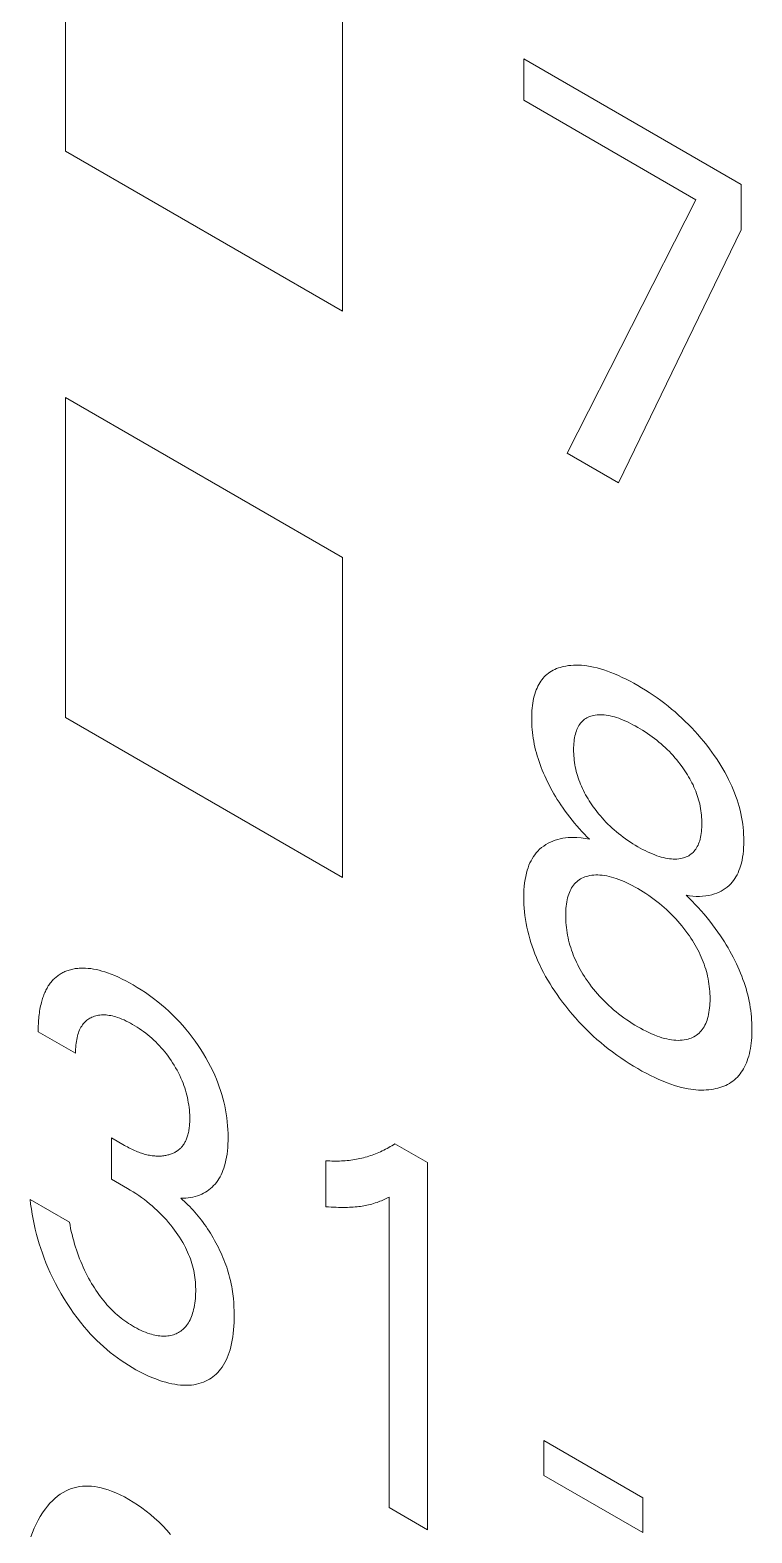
# Model space of a CAD drawing. Header units: inches. Extents: x 67248 to 85686, y -40174 to -31152.
# Drawn here: x 82463.5 to 82466.09, y -33411.78 to -33406.39 of the extents above; entities that cross this region are included whole.
import ezdxf

# ---------------------------------------------------------------- set-up
doc = ezdxf.new("R2010")
doc.units = ezdxf.units.IN
doc.header["$MEASUREMENT"] = 0

# ---------------------------------------------------------------- blocks, each defined once
blk = doc.blocks.new('ET200S')
at = {"lineweight": 0}
for p, q in [((71.102, -24.5948), (71.102, -25.6563)), ((72.0212, -26.187), (72.0212, -25.1256)), ((72.6223, -25.3501), (73.3432, -25.7663)), ((72.6223, -25.4872), (72.6223, -25.3501)), ((73.1936, -25.8171), (72.6223, -25.4872)), ((71.102, -25.6563), (72.0212, -26.187)), ((73.3432, -25.7663), (73.3432, -25.9165)), ((72.7659, -26.6577), (73.1936, -25.8171)), ((73.3432, -25.9165), (72.9365, -26.7563)), ((72.0212, -27.0035), (71.102, -26.4728)), ((71.102, -26.4728), (71.102, -27.5343)), ((72.9365, -26.7563), (72.7659, -26.6577)), ((72.0212, -28.065), (72.0212, -27.0035)), ((72.7557, -27.3647), (72.7494, -27.3662)), ((72.7621, -27.3635), (72.7557, -27.3647)), ((72.7704, -27.3622), (72.7621, -27.3635)), ((72.7788, -27.3613), (72.7704, -27.3622)), ((72.7873, -27.3607), (72.7788, -27.3613)), ((72.7959, -27.3605), (72.7873, -27.3607)), ((72.8047, -27.3607), (72.7959, -27.3605)), ((72.8136, -27.3612), (72.8047, -27.3607)), ((72.8226, -27.362), (72.8136, -27.3612)), ((72.8317, -27.3631), (72.8226, -27.362)), ((72.8427, -27.3649), (72.8317, -27.3631)), ((72.8539, -27.3672), (72.8427, -27.3649)), ((72.6788, -27.4142), (72.6753, -27.4195)), ((72.6825, -27.4091), (72.6788, -27.4142)), ((72.6863, -27.4043), (72.6825, -27.4091)), ((72.6904, -27.3997), (72.6863, -27.4043)), ((72.6946, -27.3955), (72.6904, -27.3997)), ((72.699, -27.3915), (72.6946, -27.3955)), ((72.704, -27.3875), (72.699, -27.3915)), ((72.7091, -27.3838), (72.704, -27.3875)), ((72.7144, -27.3805), (72.7091, -27.3838)), ((72.7198, -27.3774), (72.7144, -27.3805)), ((72.7255, -27.3746), (72.7198, -27.3774)), ((72.7312, -27.3721), (72.7255, -27.3746)), ((72.7372, -27.3699), (72.7312, -27.3721)), ((72.7432, -27.3679), (72.7372, -27.3699)), ((72.7494, -27.3662), (72.7432, -27.3679)), ((72.8652, -27.3699), (72.8539, -27.3672)), ((72.8766, -27.373), (72.8652, -27.3699)), ((72.888, -27.3765), (72.8766, -27.373)), ((72.8995, -27.3804), (72.888, -27.3765)), ((72.9111, -27.3847), (72.8995, -27.3804)), ((72.9238, -27.3897), (72.9111, -27.3847)), ((72.9365, -27.3952), (72.9238, -27.3897)), ((72.9492, -27.4011), (72.9365, -27.3952)), ((72.962, -27.4073), (72.9492, -27.4011)), ((72.9748, -27.4139), (72.962, -27.4073)), ((72.9876, -27.4209), (72.9748, -27.4139)), ((72.6569, -27.4638), (72.6551, -27.4713)), ((72.6589, -27.4565), (72.6569, -27.4638)), ((72.6612, -27.4495), (72.6589, -27.4565)), ((72.6636, -27.443), (72.6612, -27.4495)), ((72.6662, -27.4368), (72.6636, -27.443)), ((72.669, -27.4308), (72.6662, -27.4368)), ((72.6721, -27.425), (72.669, -27.4308)), ((72.6753, -27.4195), (72.6721, -27.425)), ((73.0004, -27.4281), (72.9876, -27.4209)), ((73.0132, -27.4357), (73.0004, -27.4281)), ((73.026, -27.4435), (73.0132, -27.4357)), ((73.0388, -27.4517), (73.026, -27.4435)), ((73.0516, -27.4602), (73.0388, -27.4517)), ((73.0643, -27.469), (73.0516, -27.4602)), ((72.6494, -27.5116), (72.649, -27.5201)), ((72.6501, -27.5032), (72.6494, -27.5116)), ((72.651, -27.495), (72.6501, -27.5032)), ((72.6521, -27.4869), (72.651, -27.495)), ((72.6535, -27.479), (72.6521, -27.4869)), ((72.6551, -27.4713), (72.6535, -27.479)), ((73.077, -27.4782), (73.0643, -27.469)), ((73.0897, -27.4878), (73.077, -27.4782)), ((73.1012, -27.4968), (73.0897, -27.4878)), ((73.1128, -27.5062), (73.1012, -27.4968)), ((73.1242, -27.5159), (73.1128, -27.5062)), ((71.102, -27.5343), (72.0212, -28.065)), ((72.6487, -27.5287), (72.6486, -27.5375)), ((72.6486, -27.5375), (72.6487, -27.5466)), ((72.649, -27.5201), (72.6487, -27.5287)), ((72.6487, -27.5466), (72.649, -27.5558)), ((72.649, -27.5558), (72.6495, -27.5651)), ((72.8029, -27.565), (72.8054, -27.5608)), ((72.8054, -27.5608), (72.808, -27.5568)), ((72.808, -27.5568), (72.8109, -27.553)), ((72.8109, -27.553), (72.8139, -27.5495)), ((72.8139, -27.5495), (72.8171, -27.5462)), ((72.8171, -27.5462), (72.8205, -27.5431)), ((72.8205, -27.5431), (72.8242, -27.5403)), ((72.8242, -27.5403), (72.828, -27.5377)), ((72.828, -27.5377), (72.832, -27.5354)), ((72.832, -27.5354), (72.8361, -27.5333)), ((72.8361, -27.5333), (72.8403, -27.5315)), ((72.8403, -27.5315), (72.8447, -27.5299)), ((72.8447, -27.5299), (72.8492, -27.5286)), ((72.8492, -27.5286), (72.8538, -27.5275)), ((72.8538, -27.5275), (72.8594, -27.5265)), ((72.8594, -27.5265), (72.8652, -27.5257)), ((72.8652, -27.5257), (72.871, -27.5253)), ((72.871, -27.5253), (72.877, -27.5252)), ((72.877, -27.5252), (72.8831, -27.5253)), ((72.8831, -27.5253), (72.8892, -27.5258)), ((72.8892, -27.5258), (72.8955, -27.5265)), ((72.8955, -27.5265), (72.9023, -27.5275)), ((72.9023, -27.5275), (72.9091, -27.5289)), ((72.9091, -27.5289), (72.9161, -27.5305)), ((72.9161, -27.5305), (72.9231, -27.5324)), ((72.9231, -27.5324), (72.9301, -27.5346)), ((72.9301, -27.5346), (72.9372, -27.537)), ((72.9372, -27.537), (72.9443, -27.5397)), ((72.9443, -27.5397), (72.9523, -27.5428)), ((72.9523, -27.5428), (72.9603, -27.5463)), ((72.9603, -27.5463), (72.9683, -27.55)), ((72.9683, -27.55), (72.9763, -27.5539)), ((72.9763, -27.5539), (72.9843, -27.5581)), ((72.9843, -27.5581), (72.9923, -27.5624)), ((72.9923, -27.5624), (73.0004, -27.567)), ((73.1356, -27.526), (73.1242, -27.5159)), ((73.1469, -27.5363), (73.1356, -27.526)), ((73.158, -27.547), (73.1469, -27.5363)), ((73.1691, -27.5579), (73.158, -27.547)), ((73.1795, -27.5686), (73.1691, -27.5579)), ((72.6495, -27.5651), (72.6502, -27.5745)), ((72.6502, -27.5745), (72.6512, -27.584)), ((72.6512, -27.584), (72.6523, -27.5935)), ((72.6523, -27.5935), (72.6537, -27.6032)), ((72.6537, -27.6032), (72.6554, -27.6129)), ((72.6554, -27.6129), (72.6572, -27.6227)), ((72.7884, -27.6202), (72.789, -27.6138)), ((72.789, -27.6138), (72.7898, -27.6075)), ((72.7898, -27.6075), (72.7908, -27.6013)), ((72.7908, -27.6013), (72.792, -27.5953)), ((72.792, -27.5953), (72.7934, -27.5895)), ((72.7934, -27.5895), (72.795, -27.5838)), ((72.795, -27.5838), (72.7967, -27.5788)), ((72.7967, -27.5788), (72.7986, -27.574)), ((72.7986, -27.574), (72.8007, -27.5694)), ((72.8007, -27.5694), (72.8029, -27.565)), ((73.0004, -27.567), (73.0084, -27.5717)), ((73.0084, -27.5717), (73.0165, -27.5767)), ((73.0165, -27.5767), (73.0245, -27.5818)), ((73.0245, -27.5818), (73.0325, -27.5871)), ((73.0325, -27.5871), (73.0405, -27.5926)), ((73.0405, -27.5926), (73.0485, -27.5984)), ((73.0485, -27.5984), (73.0564, -27.6044)), ((73.0564, -27.6044), (73.0636, -27.6099)), ((73.0636, -27.6099), (73.0706, -27.6157)), ((73.1897, -27.5796), (73.1795, -27.5686)), ((73.1998, -27.5909), (73.1897, -27.5796)), ((73.2098, -27.6024), (73.1998, -27.5909)), ((73.2196, -27.6142), (73.2098, -27.6024)), ((73.2292, -27.6263), (73.2196, -27.6142)), ((72.6572, -27.6227), (72.6594, -27.6326)), ((72.6594, -27.6326), (72.6616, -27.6421)), ((72.6616, -27.6421), (72.6641, -27.6516)), ((72.6641, -27.6516), (72.6668, -27.6612)), ((72.6668, -27.6612), (72.6697, -27.6708)), ((72.7877, -27.6335), (72.788, -27.6268)), ((72.7877, -27.6403), (72.7877, -27.6335)), ((72.7877, -27.6473), (72.7877, -27.6403)), ((72.788, -27.6544), (72.7877, -27.6473)), ((72.788, -27.6268), (72.7884, -27.6202)), ((72.7884, -27.6615), (72.788, -27.6544)), ((72.789, -27.6687), (72.7884, -27.6615)), ((73.0706, -27.6157), (73.0777, -27.6217)), ((73.0777, -27.6217), (73.0847, -27.6279)), ((73.0847, -27.6279), (73.0916, -27.6343)), ((73.0916, -27.6343), (73.0985, -27.6408)), ((73.0985, -27.6408), (73.1053, -27.6476)), ((73.1053, -27.6476), (73.1115, -27.6541)), ((73.1115, -27.6541), (73.1177, -27.6608)), ((73.1177, -27.6608), (73.1238, -27.6676)), ((73.2387, -27.6386), (73.2292, -27.6263)), ((73.2465, -27.6492), (73.2387, -27.6386)), ((73.2541, -27.6599), (73.2465, -27.6492)), ((73.2616, -27.6708), (73.2541, -27.6599)), ((72.6697, -27.6708), (72.6729, -27.6804)), ((72.6729, -27.6804), (72.6762, -27.69)), ((72.6762, -27.69), (72.6798, -27.6996)), ((72.6798, -27.6996), (72.6836, -27.7092)), ((72.6836, -27.7092), (72.6875, -27.7187)), ((72.7898, -27.676), (72.789, -27.6687)), ((72.7907, -27.6834), (72.7898, -27.676)), ((72.7919, -27.6908), (72.7907, -27.6834)), ((72.7933, -27.6983), (72.7919, -27.6908)), ((72.7949, -27.7059), (72.7933, -27.6983)), ((72.7966, -27.7129), (72.7949, -27.7059)), ((72.7985, -27.7199), (72.7966, -27.7129)), ((73.1238, -27.6676), (73.1297, -27.6747)), ((73.1297, -27.6747), (73.1356, -27.6819)), ((73.1356, -27.6819), (73.1413, -27.6892)), ((73.1413, -27.6892), (73.147, -27.6968)), ((73.147, -27.6968), (73.148, -27.6982)), ((73.148, -27.6982), (73.1525, -27.7045)), ((73.1525, -27.7045), (73.1568, -27.7109)), ((73.1568, -27.7109), (73.1611, -27.7173)), ((73.2689, -27.6819), (73.2616, -27.6708)), ((73.2759, -27.6931), (73.2689, -27.6819)), ((73.2828, -27.7045), (73.2759, -27.6931)), ((73.2894, -27.716), (73.2828, -27.7045)), ((72.6875, -27.7187), (72.6917, -27.7283)), ((72.6917, -27.7283), (72.6963, -27.7382)), ((72.6963, -27.7382), (72.7011, -27.7481)), ((72.7011, -27.7481), (72.706, -27.7579)), ((72.706, -27.7579), (72.7112, -27.7677)), ((72.8005, -27.727), (72.7985, -27.7199)), ((72.8028, -27.7341), (72.8005, -27.727)), ((72.8052, -27.7412), (72.8028, -27.7341)), ((72.8078, -27.7483), (72.8052, -27.7412)), ((72.8106, -27.7553), (72.8078, -27.7483)), ((72.8136, -27.7624), (72.8106, -27.7553)), ((72.8167, -27.7694), (72.8136, -27.7624)), ((73.1611, -27.7173), (73.1652, -27.7239)), ((73.1652, -27.7239), (73.1692, -27.7306)), ((73.1692, -27.7306), (73.1731, -27.7373)), ((73.1731, -27.7373), (73.1768, -27.7441)), ((73.1768, -27.7441), (73.1803, -27.751)), ((73.1803, -27.751), (73.1837, -27.7579)), ((73.1837, -27.7579), (73.1869, -27.7648)), ((73.2957, -27.7277), (73.2894, -27.716)), ((73.3017, -27.7394), (73.2957, -27.7277)), ((73.3071, -27.7506), (73.3017, -27.7394)), ((73.3122, -27.7618), (73.3071, -27.7506)), ((73.317, -27.7731), (73.3122, -27.7618)), ((72.7112, -27.7677), (72.7166, -27.7774)), ((72.7166, -27.7774), (72.7221, -27.787)), ((72.7221, -27.787), (72.7277, -27.7965)), ((72.7277, -27.7965), (72.7335, -27.8059)), ((72.7335, -27.8059), (72.7395, -27.8152)), ((72.8201, -27.7765), (72.8167, -27.7694)), ((72.8237, -27.7836), (72.8201, -27.7765)), ((72.8275, -27.7906), (72.8237, -27.7836)), ((72.8314, -27.7975), (72.8275, -27.7906)), ((72.8355, -27.8044), (72.8314, -27.7975)), ((72.8397, -27.8111), (72.8355, -27.8044)), ((72.8441, -27.8178), (72.8397, -27.8111)), ((73.1869, -27.7648), (73.1899, -27.7718)), ((73.1899, -27.7718), (73.1927, -27.7789)), ((73.1927, -27.7789), (73.1954, -27.7859)), ((73.1954, -27.7859), (73.1978, -27.7929)), ((73.1978, -27.7929), (73.2001, -27.8)), ((73.2001, -27.8), (73.2022, -27.807)), ((73.2022, -27.807), (73.2041, -27.814)), ((73.3216, -27.7844), (73.317, -27.7731)), ((73.3258, -27.7958), (73.3216, -27.7844)), ((73.3297, -27.8072), (73.3258, -27.7958)), ((73.3333, -27.8185), (73.3297, -27.8072)), ((72.7395, -27.8152), (72.7456, -27.8244)), ((72.7456, -27.8244), (72.7527, -27.8349)), ((72.7527, -27.8349), (72.76, -27.8452)), ((72.76, -27.8452), (72.7675, -27.8554)), ((72.7675, -27.8554), (72.7751, -27.8653)), ((72.8485, -27.8244), (72.8441, -27.8178)), ((72.853, -27.8309), (72.8485, -27.8244)), ((72.8587, -27.8385), (72.853, -27.8309)), ((72.8644, -27.8461), (72.8587, -27.8385)), ((72.8703, -27.8534), (72.8644, -27.8461)), ((72.8763, -27.8606), (72.8703, -27.8534)), ((72.8824, -27.8676), (72.8763, -27.8606)), ((73.2041, -27.814), (73.2058, -27.821)), ((73.2058, -27.821), (73.2074, -27.8285)), ((73.2074, -27.8285), (73.2088, -27.8359)), ((73.2088, -27.8359), (73.21, -27.8433)), ((73.21, -27.8433), (73.211, -27.8506)), ((73.211, -27.8506), (73.2118, -27.8579)), ((73.2118, -27.8579), (73.2124, -27.865)), ((73.3366, -27.8299), (73.3333, -27.8185)), ((73.3396, -27.8411), (73.3366, -27.8299)), ((73.3423, -27.853), (73.3396, -27.8411)), ((73.3447, -27.8647), (73.3423, -27.853)), ((72.7751, -27.8653), (72.7828, -27.8751)), ((72.7828, -27.8751), (72.7907, -27.8847)), ((72.7907, -27.8847), (72.7986, -27.8941)), ((72.7986, -27.8941), (72.8067, -27.9033)), ((72.8067, -27.9033), (72.8149, -27.9123)), ((72.8149, -27.9123), (72.8233, -27.9211)), ((72.8885, -27.8744), (72.8824, -27.8676)), ((72.8948, -27.881), (72.8885, -27.8744)), ((72.9016, -27.8879), (72.8948, -27.881)), ((72.9085, -27.8946), (72.9016, -27.8879)), ((72.9155, -27.9011), (72.9085, -27.8946)), ((72.9225, -27.9074), (72.9155, -27.9011)), ((72.9296, -27.9135), (72.9225, -27.9074)), ((72.9368, -27.9193), (72.9296, -27.9135)), ((73.2118, -27.9128), (73.211, -27.9192)), ((73.2124, -27.9063), (73.2118, -27.9128)), ((73.2124, -27.865), (73.2128, -27.8721)), ((73.2128, -27.8996), (73.2124, -27.9063)), ((73.2128, -27.8721), (73.213, -27.8791)), ((73.213, -27.8929), (73.2128, -27.8996)), ((73.213, -27.8791), (73.2131, -27.886)), ((73.2131, -27.886), (73.213, -27.8929)), ((73.3468, -27.8764), (73.3447, -27.8647)), ((73.3485, -27.8879), (73.3468, -27.8764)), ((73.3498, -27.8994), (73.3485, -27.8879)), ((73.3509, -27.9107), (73.3498, -27.8994)), ((73.3516, -27.9218), (73.3509, -27.9107)), ((72.6884, -27.9605), (72.6815, -27.9657)), ((72.6955, -27.9557), (72.6884, -27.9605)), ((72.703, -27.9514), (72.6955, -27.9557)), ((72.7107, -27.9475), (72.703, -27.9514)), ((72.7186, -27.9441), (72.7107, -27.9475)), ((72.7268, -27.9411), (72.7186, -27.9441)), ((72.735, -27.9386), (72.7268, -27.9411)), ((72.7434, -27.9364), (72.735, -27.9386)), ((72.752, -27.9347), (72.7434, -27.9364)), ((72.7608, -27.9334), (72.752, -27.9347)), ((72.77, -27.9325), (72.7608, -27.9334)), ((72.7794, -27.9321), (72.77, -27.9325)), ((72.7889, -27.9321), (72.7794, -27.9321)), ((72.7986, -27.9324), (72.7889, -27.9321)), ((72.8123, -27.9336), (72.7986, -27.9324)), ((72.8262, -27.9355), (72.8123, -27.9336)), ((72.8233, -27.9211), (72.8317, -27.9297)), ((72.8403, -27.9381), (72.8262, -27.9355)), ((72.8317, -27.9297), (72.8403, -27.9381)), ((72.9439, -27.925), (72.9368, -27.9193)), ((72.9519, -27.9311), (72.9439, -27.925)), ((72.96, -27.9369), (72.9519, -27.9311)), ((72.968, -27.9425), (72.96, -27.9369)), ((72.9761, -27.9479), (72.968, -27.9425)), ((72.9842, -27.9531), (72.9761, -27.9479)), ((72.9923, -27.958), (72.9842, -27.9531)), ((73.0004, -27.9628), (72.9923, -27.958)), ((73.0085, -27.9674), (73.0004, -27.9628)), ((73.198, -27.9623), (73.1956, -27.9666)), ((73.2003, -27.9578), (73.198, -27.9623)), ((73.2023, -27.9531), (73.2003, -27.9578)), ((73.2042, -27.9482), (73.2023, -27.9531)), ((73.2059, -27.9431), (73.2042, -27.9482)), ((73.2075, -27.9374), (73.2059, -27.9431)), ((73.2089, -27.9315), (73.2075, -27.9374)), ((73.21, -27.9254), (73.2089, -27.9315)), ((73.211, -27.9192), (73.21, -27.9254)), ((73.352, -27.9328), (73.3516, -27.9218)), ((73.3516, -27.966), (73.352, -27.955)), ((73.3522, -27.9437), (73.352, -27.9328)), ((73.352, -27.955), (73.3522, -27.9437)), ((72.6465, -28.0095), (72.6429, -28.0168)), ((72.6504, -28.0025), (72.6465, -28.0095)), ((72.6546, -27.9958), (72.6504, -28.0025)), ((72.659, -27.9894), (72.6546, -27.9958)), ((72.6637, -27.9834), (72.659, -27.9894)), ((72.6687, -27.9777), (72.6637, -27.9834)), ((72.6749, -27.9715), (72.6687, -27.9777)), ((72.6815, -27.9657), (72.6749, -27.9715)), ((73.0166, -27.9718), (73.0085, -27.9674)), ((73.0247, -27.9759), (73.0166, -27.9718)), ((73.0328, -27.9799), (73.0247, -27.9759)), ((73.0408, -27.9836), (73.0328, -27.9799)), ((73.0488, -27.987), (73.0408, -27.9836)), ((73.0568, -27.9902), (73.0488, -27.987)), ((73.064, -27.9928), (73.0568, -27.9902)), ((73.0712, -27.9952), (73.064, -27.9928)), ((73.0782, -27.9973), (73.0712, -27.9952)), ((73.0853, -27.9991), (73.0782, -27.9973)), ((73.0922, -28.0007), (73.0853, -27.9991)), ((73.0991, -28.002), (73.0922, -28.0007)), ((73.106, -28.0029), (73.0991, -28.002)), ((73.1122, -28.0035), (73.106, -28.0029)), ((73.1184, -28.0038), (73.1122, -28.0035)), ((73.1245, -28.0039), (73.1184, -28.0038)), ((73.1305, -28.0036), (73.1245, -28.0039)), ((73.1363, -28.003), (73.1305, -28.0036)), ((73.1421, -28.0022), (73.1363, -28.003)), ((73.1477, -28.001), (73.1421, -28.0022)), ((73.1523, -27.9998), (73.1477, -28.001)), ((73.1567, -27.9983), (73.1523, -27.9998)), ((73.1611, -27.9967), (73.1567, -27.9983)), ((73.1653, -27.9948), (73.1611, -27.9967)), ((73.1693, -27.9926), (73.1653, -27.9948)), ((73.1733, -27.9902), (73.1693, -27.9926)), ((73.177, -27.9876), (73.1733, -27.9902)), ((73.1806, -27.9846), (73.177, -27.9876)), ((73.1841, -27.9815), (73.1806, -27.9846)), ((73.1872, -27.9781), (73.1841, -27.9815)), ((73.1902, -27.9745), (73.1872, -27.9781)), ((73.193, -27.9707), (73.1902, -27.9745)), ((73.1956, -27.9666), (73.193, -27.9707)), ((73.344, -28.0175), (73.3463, -28.0078)), ((73.3463, -28.0078), (73.3481, -27.9978)), ((73.3481, -27.9978), (73.3496, -27.9874)), ((73.3496, -27.9874), (73.3508, -27.9769)), ((73.3508, -27.9769), (73.3516, -27.966)), ((72.6287, -28.0611), (72.6267, -28.0719)), ((72.6311, -28.0507), (72.6287, -28.0611)), ((72.6339, -28.0406), (72.6311, -28.0507)), ((72.6366, -28.0324), (72.6339, -28.0406)), ((72.6396, -28.0245), (72.6366, -28.0324)), ((72.6429, -28.0168), (72.6396, -28.0245)), ((72.82, -28.0651), (72.8249, -28.0632)), ((72.8249, -28.0632), (72.8299, -28.0615)), ((72.8299, -28.0615), (72.835, -28.06)), ((72.835, -28.06), (72.8413, -28.0586)), ((72.8413, -28.0586), (72.8478, -28.0575)), ((72.8478, -28.0575), (72.8544, -28.0568)), ((72.8544, -28.0568), (72.8612, -28.0565)), ((72.8612, -28.0565), (72.8681, -28.0564)), ((72.8681, -28.0564), (72.875, -28.0567)), ((72.875, -28.0567), (72.8821, -28.0573)), ((72.8821, -28.0573), (72.8898, -28.0583)), ((72.8898, -28.0583), (72.8975, -28.0597)), ((72.8975, -28.0597), (72.9053, -28.0614)), ((72.9053, -28.0614), (72.9132, -28.0634)), ((73.3222, -28.0687), (73.3261, -28.0624)), ((73.3261, -28.0624), (73.3297, -28.0559)), ((73.3297, -28.0559), (73.333, -28.049)), ((73.333, -28.049), (73.3361, -28.0419)), ((73.3361, -28.0419), (73.3389, -28.0345)), ((73.3389, -28.0345), (73.3414, -28.0269)), ((73.3414, -28.0269), (73.344, -28.0175)), ((72.623, -28.106), (72.6225, -28.1178)), ((72.6239, -28.0944), (72.623, -28.106)), ((72.6251, -28.083), (72.6239, -28.0944)), ((72.6267, -28.0719), (72.6251, -28.083)), ((72.7735, -28.1147), (72.7758, -28.1094)), ((72.7758, -28.1094), (72.7784, -28.1043)), ((72.7784, -28.1043), (72.7811, -28.0995)), ((72.7811, -28.0995), (72.784, -28.0949)), ((72.784, -28.0949), (72.7872, -28.0905)), ((72.7872, -28.0905), (72.7905, -28.0864)), ((72.7905, -28.0864), (72.7941, -28.0826)), ((72.7941, -28.0826), (72.7979, -28.079)), ((72.7979, -28.079), (72.802, -28.0756)), ((72.802, -28.0756), (72.8062, -28.0726)), ((72.8062, -28.0726), (72.8107, -28.0698)), ((72.8107, -28.0698), (72.8153, -28.0673)), ((72.8153, -28.0673), (72.82, -28.0651)), ((72.9132, -28.0634), (72.9212, -28.0657)), ((72.9212, -28.0657), (72.9292, -28.0683)), ((72.9292, -28.0683), (72.9372, -28.0712)), ((72.9372, -28.0712), (72.9462, -28.0747)), ((72.9462, -28.0747), (72.9552, -28.0785)), ((72.9552, -28.0785), (72.9642, -28.0826)), ((72.9642, -28.0826), (72.9732, -28.087)), ((72.9732, -28.087), (72.9823, -28.0917)), ((72.9823, -28.0917), (72.9913, -28.0966)), ((72.9913, -28.0966), (73.0004, -28.1017)), ((73.0004, -28.1017), (73.0095, -28.1071)), ((73.0095, -28.1071), (73.0186, -28.1127)), ((73.0186, -28.1127), (73.0277, -28.1185)), ((73.2702, -28.1136), (73.2773, -28.11)), ((73.2773, -28.11), (73.2842, -28.106)), ((73.2842, -28.106), (73.2909, -28.1015)), ((73.2909, -28.1015), (73.2973, -28.0966)), ((73.2973, -28.0966), (73.3033, -28.0913)), ((73.3033, -28.0913), (73.3091, -28.0855)), ((73.3091, -28.0855), (73.3137, -28.0802)), ((73.3137, -28.0802), (73.3181, -28.0746)), ((73.3181, -28.0746), (73.3222, -28.0687)), ((72.6225, -28.1178), (72.6223, -28.1299)), ((72.6223, -28.1299), (72.6224, -28.1419)), ((72.6224, -28.1419), (72.6228, -28.1541)), ((72.6228, -28.1541), (72.6236, -28.1664)), ((72.7622, -28.1674), (72.7629, -28.1601)), ((72.7629, -28.1601), (72.7637, -28.1529)), ((72.7637, -28.1529), (72.7648, -28.1459)), ((72.7648, -28.1459), (72.7662, -28.1391)), ((72.7662, -28.1391), (72.7677, -28.1324)), ((72.7677, -28.1324), (72.7695, -28.126)), ((72.7695, -28.126), (72.7714, -28.1203)), ((72.7714, -28.1203), (72.7735, -28.1147)), ((73.0277, -28.1185), (73.0368, -28.1246)), ((73.0368, -28.1246), (73.0459, -28.1309)), ((73.0459, -28.1309), (73.0549, -28.1375)), ((73.0549, -28.1375), (73.0639, -28.1444)), ((73.0639, -28.1444), (73.072, -28.1508)), ((73.072, -28.1508), (73.0801, -28.1574)), ((73.0801, -28.1574), (73.0881, -28.1643)), ((73.1605, -28.1238), (73.172, -28.1256)), ((73.1709, -28.1337), (73.1605, -28.1238)), ((73.1811, -28.1438), (73.1709, -28.1337)), ((73.172, -28.1256), (73.1833, -28.1269)), ((73.1912, -28.1543), (73.1811, -28.1438)), ((73.1833, -28.1269), (73.1944, -28.1276)), ((73.2013, -28.165), (73.1912, -28.1543)), ((73.1944, -28.1276), (73.2051, -28.1277)), ((73.2051, -28.1277), (73.2157, -28.1272)), ((73.2157, -28.1272), (73.226, -28.1261)), ((73.226, -28.1261), (73.236, -28.1245)), ((73.236, -28.1245), (73.2457, -28.1223)), ((73.2457, -28.1223), (73.2552, -28.1195)), ((73.2552, -28.1195), (73.2628, -28.1167)), ((73.2628, -28.1167), (73.2702, -28.1136)), ((72.6236, -28.1664), (72.6247, -28.1788)), ((72.6247, -28.1788), (72.6261, -28.1914)), ((72.6261, -28.1914), (72.6279, -28.2042)), ((72.6279, -28.2042), (72.63, -28.2171)), ((72.7613, -28.1902), (72.7614, -28.1825)), ((72.7614, -28.1982), (72.7613, -28.1902)), ((72.7614, -28.1825), (72.7617, -28.1749)), ((72.7617, -28.2063), (72.7614, -28.1982)), ((72.7617, -28.1749), (72.7622, -28.1674)), ((72.7621, -28.2145), (72.7617, -28.2063)), ((73.0881, -28.1643), (73.096, -28.1715)), ((73.096, -28.1715), (73.1039, -28.1788)), ((73.1039, -28.1788), (73.1116, -28.1864)), ((73.1116, -28.1864), (73.1193, -28.1943)), ((73.1193, -28.1943), (73.1264, -28.2018)), ((73.1264, -28.2018), (73.1334, -28.2096)), ((73.1334, -28.2096), (73.1403, -28.2176)), ((73.211, -28.1758), (73.2013, -28.165)), ((73.2206, -28.1869), (73.211, -28.1758)), ((73.2301, -28.1983), (73.2206, -28.1869)), ((73.2393, -28.2098), (73.2301, -28.1983)), ((73.2485, -28.2216), (73.2393, -28.2098)), ((72.63, -28.2171), (72.6326, -28.23)), ((72.6326, -28.23), (72.6355, -28.2431)), ((72.6355, -28.2431), (72.6386, -28.2555)), ((72.6386, -28.2555), (72.642, -28.2679)), ((72.7628, -28.2227), (72.7621, -28.2145)), ((72.7636, -28.2311), (72.7628, -28.2227)), ((72.7647, -28.2395), (72.7636, -28.2311)), ((72.766, -28.2481), (72.7647, -28.2395)), ((72.7676, -28.2567), (72.766, -28.2481)), ((72.7694, -28.2654), (72.7676, -28.2567)), ((73.1403, -28.2176), (73.147, -28.2258)), ((73.147, -28.2258), (73.1537, -28.2341)), ((73.1537, -28.2341), (73.1602, -28.2427)), ((73.1602, -28.2427), (73.1665, -28.2514)), ((73.1665, -28.2514), (73.1716, -28.2587)), ((73.1716, -28.2587), (73.1766, -28.2662)), ((73.2574, -28.2337), (73.2485, -28.2216)), ((73.2662, -28.2459), (73.2574, -28.2337)), ((73.2748, -28.2584), (73.2662, -28.2459)), ((73.2813, -28.2682), (73.2748, -28.2584)), ((72.642, -28.2679), (72.6457, -28.2803)), ((72.6457, -28.2803), (72.6498, -28.2928)), ((72.6498, -28.2928), (72.6542, -28.3053)), ((72.6542, -28.3053), (72.659, -28.3177)), ((72.7712, -28.2733), (72.7694, -28.2654)), ((72.7733, -28.2814), (72.7712, -28.2733)), ((72.7755, -28.2895), (72.7733, -28.2814)), ((72.778, -28.2976), (72.7755, -28.2895)), ((72.7807, -28.3057), (72.778, -28.2976)), ((72.7835, -28.3138), (72.7807, -28.3057)), ((73.1766, -28.2662), (73.1815, -28.2737)), ((73.1815, -28.2737), (73.1863, -28.2814)), ((73.1863, -28.2814), (73.1908, -28.2891)), ((73.1908, -28.2891), (73.1953, -28.2969)), ((73.1953, -28.2969), (73.1995, -28.3048)), ((73.1995, -28.3048), (73.2036, -28.3128)), ((73.2877, -28.2782), (73.2813, -28.2682)), ((73.294, -28.2883), (73.2877, -28.2782)), ((73.3001, -28.2985), (73.294, -28.2883)), ((73.306, -28.3088), (73.3001, -28.2985)), ((73.3118, -28.3191), (73.306, -28.3088)), ((72.659, -28.3177), (72.664, -28.3302)), ((72.664, -28.3302), (72.6694, -28.3425)), ((72.6694, -28.3425), (72.6751, -28.3548)), ((72.6751, -28.3548), (72.6813, -28.3676)), ((72.7866, -28.3219), (72.7835, -28.3138)), ((72.7899, -28.3299), (72.7866, -28.3219)), ((72.7934, -28.338), (72.7899, -28.3299)), ((72.7972, -28.3461), (72.7934, -28.338)), ((72.8011, -28.3541), (72.7972, -28.3461)), ((72.8053, -28.3621), (72.8011, -28.3541)), ((72.8096, -28.37), (72.8053, -28.3621)), ((73.2036, -28.3128), (73.2074, -28.3209)), ((73.2074, -28.3209), (73.211, -28.3288)), ((73.211, -28.3288), (73.2144, -28.3367)), ((73.2144, -28.3367), (73.2175, -28.3447)), ((73.2175, -28.3447), (73.2204, -28.3527)), ((73.2204, -28.3527), (73.2232, -28.3607)), ((73.2232, -28.3607), (73.2257, -28.3687)), ((73.3173, -28.3296), (73.3118, -28.3191)), ((73.3227, -28.3402), (73.3173, -28.3296)), ((73.3279, -28.3508), (73.3227, -28.3402)), ((73.3328, -28.3615), (73.3279, -28.3508)), ((73.3373, -28.3717), (73.3328, -28.3615)), ((72.6813, -28.3676), (72.6879, -28.3803)), ((72.6879, -28.3803), (72.6948, -28.3928)), ((72.6948, -28.3928), (72.7019, -28.4052)), ((72.7019, -28.4052), (72.7093, -28.4175)), ((72.8141, -28.3778), (72.8096, -28.37)), ((72.8187, -28.3855), (72.8141, -28.3778)), ((72.8235, -28.3932), (72.8187, -28.3855)), ((72.8285, -28.4007), (72.8235, -28.3932)), ((72.8335, -28.4081), (72.8285, -28.4007)), ((72.835, -28.4103), (72.8335, -28.4081)), ((72.8412, -28.4188), (72.835, -28.4103)), ((73.2257, -28.3687), (73.228, -28.3767)), ((73.228, -28.3767), (73.2301, -28.3847)), ((73.2301, -28.3847), (73.232, -28.3926)), ((73.232, -28.3926), (73.2338, -28.4012)), ((73.2338, -28.4012), (73.2354, -28.4096)), ((73.2354, -28.4096), (73.2367, -28.4181)), ((73.3416, -28.382), (73.3373, -28.3717)), ((73.3456, -28.3923), (73.3416, -28.382)), ((73.3495, -28.4027), (73.3456, -28.3923)), ((73.3531, -28.413), (73.3495, -28.4027)), ((72.7093, -28.4175), (72.7169, -28.4296)), ((72.7169, -28.4296), (72.7248, -28.4416)), ((72.7248, -28.4416), (72.7328, -28.4534)), ((72.7328, -28.4534), (72.741, -28.4649)), ((72.8475, -28.4272), (72.8412, -28.4188)), ((72.8539, -28.4354), (72.8475, -28.4272)), ((72.8605, -28.4434), (72.8539, -28.4354)), ((72.8671, -28.4512), (72.8605, -28.4434)), ((72.8739, -28.4588), (72.8671, -28.4512)), ((72.8808, -28.4662), (72.8739, -28.4588)), ((73.2367, -28.4181), (73.2378, -28.4264)), ((73.2378, -28.4264), (73.2387, -28.4346)), ((73.2387, -28.4346), (73.2393, -28.4428)), ((73.2393, -28.4428), (73.2398, -28.4508)), ((73.2398, -28.4508), (73.2401, -28.4588)), ((73.2401, -28.4588), (73.2402, -28.4667)), ((73.3565, -28.4233), (73.3531, -28.413)), ((73.3596, -28.4336), (73.3565, -28.4233)), ((73.3625, -28.4439), (73.3596, -28.4336)), ((73.3652, -28.4542), (73.3625, -28.4439)), ((73.3676, -28.4644), (73.3652, -28.4542)), ((72.741, -28.4649), (72.7512, -28.4787)), ((72.7512, -28.4787), (72.7616, -28.4922)), ((72.7616, -28.4922), (72.7722, -28.5054)), ((72.7722, -28.5054), (72.7829, -28.5183)), ((72.8885, -28.4742), (72.8808, -28.4662)), ((72.8963, -28.4819), (72.8885, -28.4742)), ((72.9042, -28.4894), (72.8963, -28.4819)), ((72.9121, -28.4966), (72.9042, -28.4894)), ((72.9202, -28.5036), (72.9121, -28.4966)), ((72.9283, -28.5104), (72.9202, -28.5036)), ((72.9364, -28.5169), (72.9283, -28.5104)), ((73.2378, -28.5049), (73.2367, -28.5121)), ((73.2387, -28.4975), (73.2378, -28.5049)), ((73.2394, -28.49), (73.2387, -28.4975)), ((73.2398, -28.4824), (73.2394, -28.49)), ((73.2401, -28.4746), (73.2398, -28.4824)), ((73.2402, -28.4667), (73.2401, -28.4746)), ((73.3699, -28.475), (73.3676, -28.4644)), ((73.3719, -28.4856), (73.3699, -28.475)), ((73.3737, -28.4961), (73.3719, -28.4856)), ((73.3752, -28.5065), (73.3737, -28.4961)), ((73.3764, -28.5168), (73.3752, -28.5065)), ((72.7829, -28.5183), (72.7939, -28.5309)), ((72.7939, -28.5309), (72.805, -28.5432)), ((72.805, -28.5432), (72.8163, -28.5552)), ((72.8163, -28.5552), (72.8283, -28.5674)), ((72.9455, -28.5238), (72.9364, -28.5169)), ((72.9546, -28.5305), (72.9455, -28.5238)), ((72.9637, -28.5369), (72.9546, -28.5305)), ((72.9728, -28.543), (72.9637, -28.5369)), ((72.982, -28.5489), (72.9728, -28.543)), ((72.9912, -28.5546), (72.982, -28.5489)), ((73.0004, -28.56), (72.9912, -28.5546)), ((73.0096, -28.5652), (73.0004, -28.56)), ((73.2207, -28.5597), (73.2177, -28.5645)), ((73.2234, -28.5547), (73.2207, -28.5597)), ((73.2259, -28.5495), (73.2234, -28.5547)), ((73.2281, -28.544), (73.2259, -28.5495)), ((73.2302, -28.5384), (73.2281, -28.544)), ((73.2321, -28.5325), (73.2302, -28.5384)), ((73.2339, -28.5259), (73.2321, -28.5325)), ((73.2354, -28.5191), (73.2339, -28.5259)), ((73.2367, -28.5121), (73.2354, -28.5191)), ((73.3774, -28.527), (73.3764, -28.5168)), ((73.3782, -28.5372), (73.3774, -28.527)), ((73.3788, -28.5472), (73.3782, -28.5372)), ((73.3791, -28.5571), (73.3788, -28.5472)), ((73.3792, -28.5669), (73.3791, -28.5571)), ((71.1354, -28.6478), (71.0116, -28.5763)), ((72.8283, -28.5674), (72.8404, -28.5792)), ((72.8404, -28.5792), (72.8527, -28.5907)), ((72.8527, -28.5907), (72.8651, -28.6019)), ((72.8651, -28.6019), (72.8776, -28.6127)), ((73.0188, -28.5701), (73.0096, -28.5652)), ((73.0279, -28.5748), (73.0188, -28.5701)), ((73.0371, -28.5793), (73.0279, -28.5748)), ((73.0462, -28.5834), (73.0371, -28.5793)), ((73.0553, -28.5872), (73.0462, -28.5834)), ((73.0644, -28.5908), (73.0553, -28.5872)), ((73.0725, -28.5936), (73.0644, -28.5908)), ((73.0806, -28.5962), (73.0725, -28.5936)), ((73.0886, -28.5985), (73.0806, -28.5962)), ((73.0966, -28.6005), (73.0886, -28.5985)), ((73.1045, -28.6021), (73.0966, -28.6005)), ((73.1123, -28.6034), (73.1045, -28.6021)), ((73.12, -28.6044), (73.1123, -28.6034)), ((73.1271, -28.6049), (73.12, -28.6044)), ((73.1341, -28.6051), (73.1271, -28.6049)), ((73.141, -28.6049), (73.1341, -28.6051)), ((73.1478, -28.6044), (73.141, -28.6049)), ((73.1544, -28.6036), (73.1478, -28.6044)), ((73.1609, -28.6023), (73.1544, -28.6036)), ((73.1673, -28.6008), (73.1609, -28.6023)), ((73.1724, -28.5992), (73.1673, -28.6008)), ((73.1773, -28.5974), (73.1724, -28.5992)), ((73.1822, -28.5954), (73.1773, -28.5974)), ((73.1869, -28.593), (73.1822, -28.5954)), ((73.1914, -28.5904), (73.1869, -28.593)), ((73.1958, -28.5875), (73.1914, -28.5904)), ((73.2, -28.5844), (73.1958, -28.5875)), ((73.204, -28.5809), (73.2, -28.5844)), ((73.2078, -28.5772), (73.204, -28.5809)), ((73.2113, -28.5732), (73.2078, -28.5772)), ((73.2146, -28.569), (73.2113, -28.5732)), ((73.2177, -28.5645), (73.2146, -28.569)), ((73.3767, -28.6143), (73.3777, -28.6052)), ((73.3777, -28.6052), (73.3784, -28.5958)), ((73.3784, -28.5958), (73.3789, -28.5863)), ((73.3789, -28.5863), (73.3792, -28.5767)), ((73.3792, -28.5767), (73.3792, -28.5669)), ((72.8776, -28.6127), (72.8901, -28.6231)), ((72.8901, -28.6231), (72.9027, -28.6331)), ((72.9027, -28.6331), (72.9166, -28.6437)), ((72.9166, -28.6437), (72.9305, -28.6539)), ((72.9305, -28.6539), (72.9444, -28.6636)), ((73.366, -28.6654), (73.3684, -28.6574)), ((73.3684, -28.6574), (73.3706, -28.6492)), ((73.3706, -28.6492), (73.3725, -28.6408)), ((73.3725, -28.6408), (73.3741, -28.6322)), ((73.3741, -28.6322), (73.3755, -28.6233)), ((73.3755, -28.6233), (73.3767, -28.6143)), ((72.9444, -28.6636), (72.9584, -28.673)), ((72.9584, -28.673), (72.9724, -28.682)), ((72.9724, -28.682), (72.9864, -28.6906)), ((72.9864, -28.6906), (73.0004, -28.6989)), ((73.0004, -28.6989), (73.0144, -28.7068)), ((73.0144, -28.7068), (73.0285, -28.7144)), ((73.3396, -28.7166), (73.3436, -28.7111)), ((73.3436, -28.7111), (73.3475, -28.7053)), ((73.3475, -28.7053), (73.3511, -28.6992)), ((73.3511, -28.6992), (73.3545, -28.6929)), ((73.3545, -28.6929), (73.3577, -28.6864)), ((73.3577, -28.6864), (73.3607, -28.6796)), ((73.3607, -28.6796), (73.3635, -28.6726)), ((73.3635, -28.6726), (73.366, -28.6654)), ((73.0285, -28.7144), (73.0425, -28.7216)), ((73.0425, -28.7216), (73.0566, -28.7284)), ((73.0566, -28.7284), (73.0705, -28.7348)), ((73.0705, -28.7348), (73.0845, -28.7407)), ((73.0845, -28.7407), (73.0984, -28.7462)), ((73.0984, -28.7462), (73.1101, -28.7504)), ((73.1101, -28.7504), (73.1219, -28.7543)), ((73.1219, -28.7543), (73.1335, -28.7578)), ((73.1335, -28.7578), (73.1451, -28.7609)), ((73.1451, -28.7609), (73.1566, -28.7636)), ((73.2732, -28.7617), (73.2797, -28.7595)), ((73.2797, -28.7595), (73.2861, -28.757)), ((73.2861, -28.757), (73.2923, -28.7543)), ((73.2923, -28.7543), (73.2984, -28.7512)), ((73.2984, -28.7512), (73.3044, -28.7479)), ((73.3044, -28.7479), (73.3101, -28.7442)), ((73.3101, -28.7442), (73.3156, -28.7403)), ((73.3156, -28.7403), (73.321, -28.736)), ((73.321, -28.736), (73.3261, -28.7315)), ((73.3261, -28.7315), (73.3308, -28.7268)), ((73.3308, -28.7268), (73.3353, -28.7218)), ((73.3353, -28.7218), (73.3396, -28.7166)), ((73.1566, -28.7636), (73.168, -28.7658)), ((73.168, -28.7658), (73.1848, -28.7683)), ((73.1848, -28.7683), (73.1935, -28.7692)), ((73.1935, -28.7692), (73.2022, -28.7698)), ((73.2022, -28.7698), (73.2108, -28.7701)), ((73.2108, -28.7701), (73.2192, -28.7701)), ((73.2192, -28.7701), (73.2275, -28.7697)), ((73.2275, -28.7697), (73.2358, -28.7691)), ((73.2358, -28.7691), (73.2439, -28.7681)), ((73.2439, -28.7681), (73.2519, -28.7669)), ((73.2519, -28.7669), (73.2597, -28.7653)), ((73.2597, -28.7653), (73.2665, -28.7636)), ((73.2665, -28.7636), (73.2732, -28.7617)), ((71.2551, -28.9287), (71.2977, -28.9533)), ((71.2551, -29.0658), (71.2551, -28.9287)), ((72.1948, -28.9478), (72.3031, -29.0103)), ((71.9662, -29.1569), (71.9662, -29.0042)), ((72.3031, -29.0103), (72.3031, -30.2281)), ((71.3072, -29.0959), (71.2551, -29.0658)), ((70.9845, -29.1327), (71.1151, -29.2081)), ((72.1752, -30.1543), (72.1752, -29.1257)), ((72.6887, -29.9326), (73.0175, -30.1224)), ((72.6887, -30.048), (72.6887, -29.9326)), ((73.0175, -30.2378), (72.6887, -30.048)), ((72.3031, -30.2281), (72.1752, -30.1543)), ((73.0175, -30.1224), (73.0175, -30.2378))]:
    blk.add_line(p, q, dxfattribs=at)
for points in [[(71.1686, -28.3657), (71.1642, -28.3655), (71.1598, -28.3654), (71.1555, -28.3655), (71.1512, -28.3656), (71.147, -28.3659), (71.1428, -28.3663), (71.1386, -28.3667), (71.1345, -28.3673), (71.1304, -28.368), (71.1264, -28.3688), (71.1224, -28.3697), (71.1185, -28.3707), (71.1146, -28.3719), (71.1107, -28.3731), (71.107, -28.3744), (71.1036, -28.3757), (71.1002, -28.3772), (71.0969, -28.3786), (71.0936, -28.3802), (71.0904, -28.3819), (71.0873, -28.3837), (71.0841, -28.3855), (71.0811, -28.3875), (71.0781, -28.3895), (71.0752, -28.3917), (71.0723, -28.3939), (71.0695, -28.3962), (71.0667, -28.3986), (71.064, -28.4012), (71.0614, -28.4038), (71.0589, -28.4064), (71.0564, -28.4092), (71.054, -28.4121), (71.0516, -28.4151), (71.0493, -28.4183), (71.0471, -28.4215), (71.0449, -28.4248), (71.0428, -28.4282), (71.0408, -28.4317), (71.0389, -28.4352), (71.037, -28.4389), (71.0352, -28.4426), (71.0335, -28.4464), (71.0318, -28.4503), (71.0303, -28.4542), (71.0287, -28.4583), (71.0273, -28.4624), (71.0259, -28.4665), (71.0246, -28.4708), (71.0233, -28.475), (71.0222, -28.4794), (71.0208, -28.4849), (71.0195, -28.4906), (71.0183, -28.4963), (71.0172, -28.5021), (71.0162, -28.5079), (71.0153, -28.5139), (71.0146, -28.5199), (71.0139, -28.5259), (71.0133, -28.5321), (71.0127, -28.5383), (71.0123, -28.5445), (71.012, -28.5508), (71.0118, -28.5571), (71.0116, -28.5635), (71.0115, -28.5699), (71.0116, -28.5763)], [(71.4845, -29.1288), (71.4928, -29.1289), (71.501, -29.1285), (71.5091, -29.1278), (71.517, -29.1266), (71.5247, -29.1251), (71.5323, -29.1232), (71.5398, -29.121), (71.5471, -29.1183), (71.5542, -29.1152), (71.5603, -29.1122), (71.5663, -29.1088), (71.5721, -29.1051), (71.5778, -29.101), (71.5832, -29.0967), (71.5884, -29.092), (71.5934, -29.087), (71.5981, -29.0817), (71.6026, -29.0761), (71.6069, -29.0702), (71.6108, -29.064), (71.6146, -29.0575), (71.6181, -29.0507), (71.6213, -29.0437), (71.6243, -29.0364), (71.627, -29.0288), (71.6295, -29.021), (71.6317, -29.013), (71.6341, -29.003), (71.6361, -28.9928), (71.6378, -28.9822), (71.6391, -28.9714), (71.6402, -28.9604), (71.6409, -28.9491), (71.6413, -28.9377), (71.6414, -28.926), (71.6413, -28.9136), (71.6408, -28.901), (71.64, -28.8882), (71.6388, -28.8753), (71.6373, -28.8622), (71.6354, -28.8489), (71.6331, -28.8356), (71.6304, -28.8221), (71.6275, -28.8095), (71.6242, -28.7969), (71.6206, -28.7842), (71.6167, -28.7715), (71.6123, -28.7588), (71.6077, -28.7461), (71.6026, -28.7334), (71.5972, -28.7207), (71.5905, -28.7061), (71.5834, -28.6917), (71.5758, -28.6774), (71.5679, -28.6632), (71.5596, -28.6493), (71.5509, -28.6356), (71.542, -28.6221), (71.5323, -28.6082), (71.5223, -28.5946), (71.512, -28.5814), (71.5015, -28.5685), (71.4908, -28.5559), (71.4798, -28.5438), (71.4682, -28.5315), (71.4564, -28.5197), (71.4445, -28.5083), (71.4324, -28.4974), (71.4202, -28.4869), (71.4079, -28.4768), (71.3944, -28.4663), (71.3808, -28.4563), (71.3672, -28.4468), (71.3535, -28.4378), (71.3399, -28.4293), (71.3262, -28.4211), (71.314, -28.4143), (71.3019, -28.4078), (71.2898, -28.4016), (71.2777, -28.3959), (71.2656, -28.3905), (71.2536, -28.3856), (71.2417, -28.3812), (71.2323, -28.3781), (71.2229, -28.3752), (71.2136, -28.3727), (71.2044, -28.3706), (71.1953, -28.3688), (71.1863, -28.3673), (71.1774, -28.3663), (71.1686, -28.3657)], [(71.1354, -28.6478), (71.1354, -28.641), (71.1356, -28.6343), (71.1359, -28.6276), (71.1364, -28.6211), (71.1371, -28.6147), (71.138, -28.6084), (71.1391, -28.6022), (71.1404, -28.5962), (71.1418, -28.5904), (71.1433, -28.5852), (71.145, -28.5801), (71.1468, -28.5753), (71.1488, -28.5706), (71.1509, -28.5661), (71.1533, -28.5618), (71.1557, -28.5576), (71.1584, -28.5537), (71.1612, -28.55), (71.1639, -28.5469), (71.1668, -28.544), (71.1697, -28.5412), (71.1728, -28.5386), (71.176, -28.5362), (71.1793, -28.534), (71.1827, -28.532), (71.1862, -28.5301), (71.1899, -28.5284), (71.1936, -28.5269), (71.1979, -28.5253), (71.2024, -28.5239), (71.207, -28.5228), (71.2117, -28.5219), (71.2165, -28.5213), (71.2213, -28.5208), (71.2263, -28.5206), (71.2313, -28.5207), (71.2365, -28.5209), (71.2419, -28.5214), (71.2473, -28.5222), (71.2527, -28.5231), (71.2582, -28.5243), (71.2638, -28.5257), (71.2694, -28.5273), (71.275, -28.5291), (71.2821, -28.5317), (71.2891, -28.5345), (71.2962, -28.5375), (71.3034, -28.5409), (71.3105, -28.5445), (71.3176, -28.5483), (71.3248, -28.5523), (71.3321, -28.5566), (71.3394, -28.5611), (71.3467, -28.5659), (71.354, -28.5709), (71.3612, -28.5761), (71.3684, -28.5815), (71.3756, -28.5872), (71.3821, -28.5926), (71.3886, -28.5983), (71.395, -28.6041), (71.4013, -28.6101), (71.4076, -28.6164), (71.4138, -28.6228), (71.4198, -28.6295), (71.4256, -28.6361), (71.4312, -28.6429), (71.4367, -28.6498), (71.4421, -28.657), (71.4473, -28.6642), (71.4524, -28.6716), (71.4574, -28.6792), (71.4626, -28.6874), (71.4675, -28.6958), (71.4723, -28.7043), (71.4769, -28.7129), (71.4812, -28.7215), (71.4852, -28.7303), (71.489, -28.7391), (71.4921, -28.747), (71.495, -28.7549), (71.4977, -28.7628), (71.5002, -28.7707), (71.5024, -28.7786), (71.5045, -28.7865), (71.5063, -28.7943), (71.5079, -28.8021), (71.5095, -28.8107), (71.5109, -28.8192), (71.512, -28.8276), (71.5129, -28.8359), (71.5135, -28.8442), (71.514, -28.8523), (71.5142, -28.8603), (71.5142, -28.8682)], [(71.5142, -28.8682), (71.5142, -28.8727), (71.514, -28.8771), (71.5138, -28.8814), (71.5135, -28.8857), (71.5132, -28.89), (71.5127, -28.8941), (71.5122, -28.8983), (71.5116, -28.9024), (71.5109, -28.9064), (71.5102, -28.9103), (71.5093, -28.9141), (71.5084, -28.9179), (71.5073, -28.9216), (71.5062, -28.9252), (71.5051, -28.9284), (71.5039, -28.9315), (71.5027, -28.9345), (71.5013, -28.9374), (71.4999, -28.9402), (71.4984, -28.943), (71.4969, -28.9457), (71.4953, -28.9483), (71.4936, -28.9508), (71.4918, -28.9533), (71.49, -28.9557), (71.4881, -28.9579), (71.4862, -28.9601), (71.4841, -28.9622), (71.4821, -28.9642), (71.4798, -28.9663), (71.4774, -28.9683), (71.475, -28.9701), (71.4725, -28.9719), (71.47, -28.9735), (71.4674, -28.9751), (71.4647, -28.9766), (71.462, -28.978), (71.4593, -28.9793), (71.4565, -28.9805), (71.4536, -28.9816), (71.4507, -28.9827), (71.4478, -28.9836), (71.4449, -28.9845), (71.4418, -28.9853), (71.4384, -28.9861), (71.4349, -28.9868), (71.4314, -28.9874), (71.4279, -28.9879), (71.4243, -28.9883), (71.4207, -28.9887), (71.417, -28.9889), (71.4133, -28.989), (71.4096, -28.989), (71.4058, -28.989), (71.402, -28.9888), (71.3982, -28.9885), (71.394, -28.9881), (71.3897, -28.9876), (71.3854, -28.987), (71.3811, -28.9862), (71.3767, -28.9854), (71.3724, -28.9844), (71.368, -28.9833), (71.3635, -28.9821), (71.3591, -28.9808), (71.3546, -28.9794), (71.3501, -28.9779), (71.3454, -28.9762), (71.3407, -28.9743), (71.336, -28.9724), (71.3312, -28.9704), (71.3264, -28.9682), (71.3217, -28.966), (71.3169, -28.9636), (71.3121, -28.9612), (71.3073, -28.9586), (71.3025, -28.956), (71.2977, -28.9533)], [(72.1948, -28.9478), (72.1898, -28.9511), (72.1847, -28.9544), (72.1795, -28.9575), (72.1743, -28.9605), (72.169, -28.9635), (72.1637, -28.9663), (72.1583, -28.9691), (72.1529, -28.9717), (72.1474, -28.9743), (72.1418, -28.9767), (72.1363, -28.9791), (72.1306, -28.9814), (72.1249, -28.9836), (72.1193, -28.9856), (72.1137, -28.9875), (72.108, -28.9893), (72.1023, -28.9911), (72.0965, -28.9927), (72.0907, -28.9943), (72.0848, -28.9957), (72.0789, -28.9971), (72.0729, -28.9983), (72.0669, -28.9995), (72.0609, -29.0005), (72.0548, -29.0015), (72.0487, -29.0023), (72.0426, -29.0031), (72.0364, -29.0037), (72.0302, -29.0043), (72.024, -29.0047), (72.0177, -29.0051), (72.0114, -29.0053), (72.005, -29.0055), (71.9987, -29.0055), (71.9922, -29.0054), (71.9858, -29.0053), (71.9793, -29.005), (71.9727, -29.0046), (71.9662, -29.0042)], [(71.3072, -29.0959), (71.3167, -29.1015), (71.3261, -29.1073), (71.3355, -29.1134), (71.3449, -29.1198), (71.3543, -29.1264), (71.3637, -29.1333), (71.3722, -29.1399), (71.3807, -29.1468), (71.3891, -29.1539), (71.3975, -29.1613), (71.4058, -29.1689), (71.414, -29.1768), (71.4216, -29.1845), (71.4291, -29.1924), (71.4366, -29.2006), (71.4439, -29.2089), (71.4511, -29.2176), (71.4581, -29.2264), (71.4639, -29.2341), (71.4697, -29.242), (71.4752, -29.2501), (71.4806, -29.2583), (71.4859, -29.2666), (71.4909, -29.2751), (71.4956, -29.2837), (71.5002, -29.2924), (71.5038, -29.2998), (71.5072, -29.3073), (71.5105, -29.3148), (71.5135, -29.3224), (71.5163, -29.33), (71.5189, -29.3376), (71.5213, -29.3451), (71.5235, -29.3527), (71.5254, -29.3602), (71.5273, -29.3682), (71.5289, -29.3762), (71.5302, -29.3841), (71.5313, -29.392), (71.5322, -29.3997), (71.5329, -29.4074), (71.5334, -29.415), (71.5337, -29.4225), (71.5339, -29.4299), (71.5339, -29.4379), (71.5337, -29.4459), (71.5333, -29.4537), (71.5328, -29.4614), (71.532, -29.469), (71.5311, -29.4764), (71.53, -29.4837), (71.5286, -29.4908), (71.5271, -29.4978), (71.5255, -29.5039), (71.5238, -29.5099), (71.5219, -29.5157), (71.5199, -29.5214), (71.5176, -29.5268), (71.5152, -29.5321), (71.5126, -29.5371), (71.5098, -29.542), (71.5068, -29.5466), (71.504, -29.5504), (71.5011, -29.554), (71.498, -29.5574), (71.4948, -29.5607), (71.4915, -29.5637), (71.488, -29.5666), (71.4844, -29.5693), (71.4807, -29.5717), (71.4769, -29.574), (71.473, -29.5761), (71.4687, -29.5781), (71.4644, -29.5799), (71.4599, -29.5815), (71.4554, -29.5828), (71.4507, -29.584), (71.446, -29.5849), (71.4411, -29.5856), (71.4362, -29.586), (71.4312, -29.5862), (71.4259, -29.5862), (71.4206, -29.586), (71.4152, -29.5855), (71.4097, -29.5848), (71.4042, -29.5839), (71.3986, -29.5827), (71.393, -29.5814), (71.3873, -29.5799), (71.3816, -29.5781), (71.3745, -29.5758), (71.3674, -29.5731), (71.3602, -29.5702), (71.353, -29.567), (71.3458, -29.5636), (71.3386, -29.5599), (71.3314, -29.556), (71.3241, -29.5518)], [(70.9845, -29.1327), (70.9864, -29.1488), (70.9888, -29.1651), (70.9914, -29.1815), (70.9945, -29.1981), (70.998, -29.2148), (71.0018, -29.2317), (71.0061, -29.2486), (71.0104, -29.2642), (71.015, -29.2799), (71.02, -29.2957), (71.0254, -29.3114), (71.0311, -29.3271), (71.0373, -29.3428), (71.0437, -29.3584), (71.0516, -29.3761), (71.0599, -29.3937), (71.0686, -29.4111), (71.0778, -29.4283), (71.0875, -29.4454), (71.0975, -29.4622), (71.1077, -29.4784), (71.1182, -29.4944), (71.1291, -29.51), (71.1403, -29.5253), (71.1519, -29.5402), (71.1637, -29.5547), (71.174, -29.5666), (71.1844, -29.5782), (71.195, -29.5894), (71.2058, -29.6003), (71.2167, -29.6108), (71.2277, -29.6209), (71.2388, -29.6306), (71.2506, -29.6404), (71.2625, -29.6497), (71.2745, -29.6585), (71.2865, -29.667), (71.2986, -29.675), (71.3107, -29.6827), (71.3228, -29.6899), (71.3359, -29.6974), (71.349, -29.7045), (71.3621, -29.7111), (71.3752, -29.7173), (71.3882, -29.723), (71.4012, -29.7281), (71.4141, -29.7328), (71.4243, -29.7362), (71.4344, -29.7392), (71.4445, -29.7418), (71.4545, -29.744), (71.4643, -29.7459), (71.4741, -29.7474), (71.4837, -29.7484), (71.4933, -29.749), (71.5022, -29.7492), (71.511, -29.7489), (71.5197, -29.7482), (71.5282, -29.7471), (71.5365, -29.7456), (71.5446, -29.7437), (71.5525, -29.7413), (71.5602, -29.7385), (71.5668, -29.7357), (71.5731, -29.7326), (71.5793, -29.7291), (71.5852, -29.7253), (71.591, -29.7212), (71.5966, -29.7168), (71.6019, -29.712), (71.6071, -29.7069), (71.612, -29.7015), (71.6166, -29.6958), (71.6216, -29.6889), (71.6263, -29.6817), (71.6306, -29.674), (71.6347, -29.6661), (71.6384, -29.6578), (71.6419, -29.6491), (71.645, -29.6402), (71.6479, -29.631), (71.6504, -29.6216), (71.653, -29.6108), (71.6551, -29.5998), (71.657, -29.5885), (71.6585, -29.5769), (71.6597, -29.5651), (71.6607, -29.5531), (71.6613, -29.5409), (71.6616, -29.5285), (71.6617, -29.5158), (71.6615, -29.5024), (71.661, -29.4887), (71.6602, -29.4748), (71.659, -29.4608)], [(71.659, -29.4608), (71.6581, -29.4531), (71.6572, -29.4454), (71.6561, -29.4376), (71.6548, -29.4298), (71.6535, -29.4219), (71.6519, -29.414), (71.6503, -29.4061), (71.6485, -29.3981), (71.6465, -29.3901), (71.6443, -29.3821), (71.642, -29.3741), (71.6395, -29.3659), (71.6368, -29.3577), (71.634, -29.3495), (71.6309, -29.3414), (71.6277, -29.3332), (71.6244, -29.325), (71.6209, -29.3168), (71.6172, -29.3087), (71.6134, -29.3005), (71.6094, -29.2924), (71.6054, -29.2844), (71.6011, -29.2764), (71.5968, -29.2685), (71.5923, -29.2606), (71.5877, -29.2528), (71.5829, -29.2451), (71.5782, -29.2376), (71.5734, -29.2302), (71.5684, -29.2229), (71.5634, -29.2158), (71.5583, -29.2087), (71.553, -29.2017), (71.5477, -29.1948), (71.5423, -29.1881), (71.5369, -29.1815), (71.5313, -29.175), (71.5257, -29.1687), (71.52, -29.1625), (71.5142, -29.1565), (71.5084, -29.1506), (71.5025, -29.1449), (71.4965, -29.1393), (71.4905, -29.134), (71.4845, -29.1288)], [(71.9662, -29.1569), (71.9746, -29.1575), (71.9831, -29.158), (71.9915, -29.1585), (71.9998, -29.1588), (72.0082, -29.1591), (72.0165, -29.1592), (72.0248, -29.1592), (72.0312, -29.1592), (72.0376, -29.159), (72.044, -29.1588), (72.0503, -29.1585), (72.0566, -29.1581), (72.0629, -29.1576), (72.0691, -29.157), (72.0753, -29.1563), (72.0807, -29.1556), (72.0861, -29.1548), (72.0915, -29.1539), (72.0968, -29.1529), (72.1021, -29.1518), (72.1074, -29.1507), (72.1126, -29.1494), (72.1177, -29.1481), (72.1237, -29.1464), (72.1297, -29.1445), (72.1355, -29.1425), (72.1404, -29.1408), (72.1452, -29.139), (72.15, -29.1371), (72.1547, -29.1351), (72.1616, -29.1321), (72.1684, -29.1289), (72.1752, -29.1257)], [(71.3241, -29.5518), (71.3178, -29.548), (71.3115, -29.544), (71.3051, -29.5398), (71.2988, -29.5355), (71.2925, -29.5309), (71.2863, -29.5261), (71.2801, -29.5211), (71.2739, -29.5159), (71.268, -29.5107), (71.2622, -29.5053), (71.2565, -29.4997), (71.2508, -29.4939), (71.2451, -29.4879), (71.2396, -29.4818), (71.2342, -29.4755), (71.2288, -29.469), (71.2234, -29.4622), (71.2181, -29.4553), (71.2129, -29.4482), (71.2079, -29.441), (71.2029, -29.4337), (71.1981, -29.4263), (71.1934, -29.4188), (71.1888, -29.4112), (71.1838, -29.4025), (71.1789, -29.3937), (71.1741, -29.3848), (71.1696, -29.3759), (71.1652, -29.3669), (71.1609, -29.3578), (71.1569, -29.3487), (71.1528, -29.3391), (71.1489, -29.3294), (71.1452, -29.3197), (71.1417, -29.3101), (71.1384, -29.3004), (71.1353, -29.2907), (71.1323, -29.281), (71.1293, -29.2704), (71.1264, -29.2599), (71.1238, -29.2494), (71.1213, -29.239), (71.1191, -29.2286), (71.117, -29.2183), (71.1151, -29.2081)], [(71.4508, -30.2436), (71.4382, -30.2294), (71.4252, -30.2157), (71.4116, -30.2024), (71.3978, -30.1897), (71.3838, -30.1777), (71.3696, -30.1663), (71.3553, -30.1556), (71.3409, -30.1456), (71.3265, -30.1363), (71.312, -30.1276), (71.2975, -30.1196), (71.2831, -30.1122), (71.2687, -30.1056), (71.2544, -30.0998), (71.2431, -30.0958), (71.2319, -30.0922), (71.2208, -30.0893), (71.2098, -30.0869), (71.199, -30.0851), (71.1886, -30.084), (71.1784, -30.0834), (71.1684, -30.0835), (71.1586, -30.0841), (71.149, -30.0852), (71.1396, -30.0869), (71.1304, -30.0891), (71.1215, -30.0918), (71.1129, -30.0951), (71.1045, -30.0988), (71.0945, -30.1042), (71.0849, -30.1102), (71.0757, -30.1169), (71.0669, -30.1242), (71.0585, -30.1321), (71.0505, -30.1406), (71.0428, -30.1495), (71.0355, -30.159), (71.0285, -30.1688), (71.026, -30.1725)], [(71.026, -30.1725), (71.0184, -30.1845), (71.0113, -30.197), (71.0045, -30.2099), (70.9982, -30.2233), (70.9922, -30.2371), (70.9867, -30.2513)]]:
    blk.add_lwpolyline(points, dxfattribs=at)

msp = doc.modelspace()

# ---------------------------------------------------------------- block references
at = {"xscale": 1.08, "yscale": 1.08, "zscale": 1.08}
msp.add_blockref('ET200S', (82386.8397, -33379.1174, 0.3325), dxfattribs=at)

doc.saveas('drawing.dxf')
